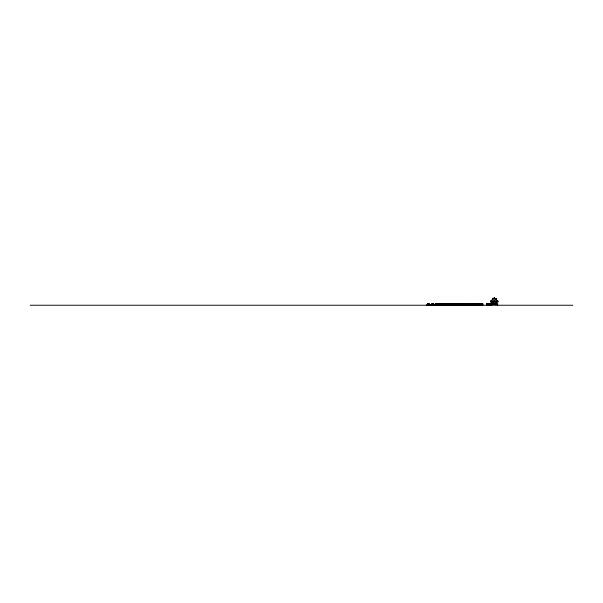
<?xml version="1.0" encoding="UTF-8"?>
<svg xmlns="http://www.w3.org/2000/svg" width="603" height="603" viewBox="0 0 603 603"><rect width="100%" height="100%" fill="white"/><g stroke="black" fill="none" stroke-linecap="round" stroke-linejoin="round"><path stroke-width="0.9" d="M478.91 305.239L478.97 303.791M479.249 305.239L479.31 303.791M479.769 305.239L479.769 303.814M479.83 303.814L479.83 305.239L479.83 303.791M479.996 305.178L480.011 303.791M480.395 305.239L480.463 303.791M481.39 305.178L481.405 303.791M481.985 305.239L481.985 303.791M466.33 305.239L466.564 303.791L482.739 303.791L482.709 305.239L482.671 303.814M435.909 305.178L435.818 303.814L435.554 305.239L436.798 303.814M435.999 305.178L435.66 303.814M439.12 303.814L440.394 305.178M444.833 305.239L444.509 303.814L444.23 305.178M445.79 305.178L445.444 303.814L445.165 305.178M446.574 303.791L446.989 305.178M448.828 305.239L448.436 303.791M449.265 305.178L448.979 303.791M450.2 305.178L449.853 303.814L449.552 305.239M450.358 305.178L450.682 303.814L450.969 305.178M451.398 305.178L451.112 303.791M452.288 305.239L451.964 303.814L453.245 305.239L452.913 303.814L452.619 305.178M453.222 305.239L453.177 303.791M453.795 305.239L454.157 303.814L454.458 305.178M455.408 305.178L456.569 303.814M456.298 305.178L455.883 303.791M456.72 305.178L456.373 303.814L457.654 305.178M458.431 305.178L458.092 303.814L456.818 305.239M458.152 303.791L458.152 305.239L458.491 303.814L458.853 305.178M459.629 305.178L459.29 303.814L458.989 305.239M459.531 303.791L459.765 305.239L461.084 303.814L462.456 305.178M460.715 305.178L460.421 303.791M462.848 305.178L462.554 303.791M463.699 303.814L464.046 305.178M467.513 305.178L467.242 303.814L465.908 305.178M468.599 303.791L469.013 305.178M470.084 305.239L469.76 303.814L469.481 305.178M471.094 303.791L471.388 305.178M470.37 305.178L470.694 303.814L470.973 305.239L471.033 303.814L471.327 305.239L471.569 303.814L471.93 305.178M473.114 305.178L472.782 303.814L472.503 305.178M472.805 305.178L473.129 303.814L473.423 305.178M473.747 305.178L473.468 303.791M473.679 305.239L474.026 303.814L474.32 305.178M474.229 303.791L474.516 305.178M475.405 305.178L475.058 303.814L474.787 305.178M476.604 305.178L476.257 303.814L475.993 305.239M477.538 305.178L477.192 303.814L476.92 305.178M478.737 305.178L478.39 303.814L478.089 305.239M492.146 303.995L492.38 304.605L492.417 303.776M492.236 303.92L492.191 304.605M492.463 304.002L492.651 304.605M492.892 302.156L493.397 302.058L493.39 302.759L492.839 302.812L492.839 301.93L493.488 301.93L493.488 302.812L492.839 301.93M492.937 302.156L492.937 302.759M494.083 304.598L494.076 303.897L494.581 303.987L493.985 304.651L493.985 303.769L494.309 304.651L494.633 303.769L494.038 303.844M495.968 302.759L496.179 302.08L496.148 302.759L495.598 302.812L495.598 301.93L495.922 302.812L496.246 301.93L495.651 302.005M495.741 303.995L496.239 303.972M435.502 305.239L435.72 303.814L436.014 305.239L436.338 303.814L436.542 305.239L437.778 303.814M438.66 303.814L439.911 305.239L440.13 303.814L440.333 305.239L441.562 303.814L442.941 305.186M440.062 305.178L440.296 303.791M440.959 305.239L440.763 303.814L440.597 305.178M440.627 305.239L440.823 303.791L435.592 303.791L435.577 305.178M445.21 305.239L445.496 303.814L445.504 305.239L446.672 303.814L446.996 305.239M446.341 305.239L446.627 303.814M446.687 303.814L446.363 305.178M447.343 303.814L448.594 305.239L448.903 303.814M448.662 305.239L448.964 303.814L448.911 305.239L450.17 303.814M448.157 303.814L449.408 305.239L449.687 303.814L450.049 305.239M449.439 305.239L449.748 303.814M450.75 305.239L451.097 303.814M452.009 303.814L451.685 305.178M452.657 305.239L452.966 303.791M454.775 305.178L455.031 303.814L455.416 305.239M454.828 305.239L455.092 303.814M454.398 303.814L455.649 305.239L455.943 303.814M457.3 305.239L457.217 303.814L456.916 305.239L457.36 303.791M458.137 303.814L457.813 305.178M458.551 303.814L458.227 305.178M459.026 305.239L459.335 303.814L459.343 305.239M459.825 305.239L459.539 303.814L459.2 305.178M459.999 305.186L460.413 303.814M462.493 305.239L462.493 303.814L462.222 305.178M462.546 303.814L462.26 305.239L462.252 303.791M463.398 305.239L463.745 303.814L444.441 303.791L463.752 303.791L463.692 305.239M466.873 305.239L467.219 303.814M468.652 303.814L468.388 305.178M468.433 305.239L468.719 303.814L468.727 305.239L469.051 303.814L469.353 305.239M471.086 303.814L470.739 305.239L470.702 303.814M471.342 305.239L471.629 303.814M472.541 305.239L472.827 303.814M473.4 303.814L473.114 305.239L473.136 303.791M473.868 305.239L474.154 303.814M474.817 305.239L475.111 303.791M478.119 305.178L478.435 303.814M429.027 305.186L427.64 303.814L426.389 305.239M429.773 305.186L428.462 303.814M429.916 305.178L428.612 303.814L427.233 305.186M433.052 305.186L431.74 303.814L430.414 305.239L429.117 303.814L427.746 305.178M433.919 305.178L432.547 303.814L431.296 305.239M434.507 305.239L433.127 303.814L431.748 305.186M436.911 305.186L435.6 303.814L434.228 305.178M439.941 305.239L440.22 303.814L440.409 305.239M439.497 303.814L440.808 305.186M447.177 305.178L445.873 303.814L444.494 305.186M451.541 305.178L450.237 303.814M454.511 305.178L453.215 303.814M457.948 305.186L456.637 303.814M459.471 305.239L459.471 303.814M463.586 305.178L462.29 303.814M464.416 305.239L463.127 303.814L461.77 305.239M468.591 305.186L467.28 303.814M493.111 302.103L493.118 302.759M498.033 301.357L494.287 297.761L490.548 301.357L498.055 301.319L497.573 300.912L491.008 300.912L490.548 301.357M431.801 305.239L433.21 303.814M437.333 305.239L438.585 303.814M439.052 303.814L437.801 305.239L437.816 303.791M438.17 305.239L439.421 303.814M442.112 305.186L443.499 303.814L444.75 305.239L444.705 303.791M447.275 303.814L446.024 305.239L444.743 303.814L443.356 305.186M448.082 303.814L446.77 305.186M450.599 305.239L451.82 303.814M451.843 305.178L453.139 303.814M454.33 303.814L453.079 305.239L451.888 303.814L450.629 305.239L450.69 303.814M456.32 303.814L455.009 305.186M457.511 305.239L458.762 303.814M458.838 303.814L460.089 305.239L461.31 303.814M460.963 305.239L462.215 303.814M463.797 305.239L465.049 303.814L466.375 305.239L466.677 303.814L466.895 305.178M496.035 299.412L496.359 298.862L496.359 299.721M496.307 299.276L496.088 298.847M490.872 303.513L490.872 305.239M491.483 303.791L486.606 303.882L491.498 303.814M428.688 303.814L427.09 305.178M435.524 303.814L440.831 303.814L441.019 305.239L442.353 303.814L443.604 305.239M466.564 303.882L482.739 303.814M496.013 303.852L496.239 304.605M30.15 305.239L572.85 305.239M495.862 302.103L495.696 302.759M494.656 302.043L494.648 302.744M461.385 303.814L462.637 305.239M459.441 305.239L458.19 303.814L458.438 305.239L458.559 303.791M446.74 303.814L448.029 305.239L447.614 303.814L447.313 305.239L447.313 303.791M437.846 303.814L439.105 305.239L439.082 303.791M436.874 303.814L438.125 305.239M434.951 305.239L433.7 303.814L432.321 305.186M494.302 303.957L494.264 304.598M464.295 305.186C465.373 301.01 467.838 307.997 466.632 303.814L466.684 305.239M441.916 305.178L443.288 303.814L444.539 305.239L444.569 303.814M476.317 303.814L476.604 305.239M474.327 305.239L474.041 303.814L474.033 305.239M473.076 303.814L473.363 305.239M472.194 305.239L471.848 303.814L471.569 305.178M470.935 305.239L470.581 303.791M469.827 303.814L470.114 305.239M467.461 305.239L467.106 303.791M463.76 303.814L464.046 305.239M461.913 305.239L461.566 303.814L461.287 305.178M460.654 305.239L460.368 303.814L460.36 305.239M457.443 305.239L457.157 303.814L456.87 305.178M454.172 303.814L454.443 305.239M452.378 305.239L452.084 303.791M451.338 305.239L450.705 303.814M449.921 303.814L450.207 305.239L450.2 303.791M444.577 303.814L444.863 305.239M473.898 305.178L474.214 303.814L474.162 305.239M455.68 305.178L456.004 303.814L456.011 305.239M451.753 305.178L452.069 303.814L452.016 305.239M448.225 305.178L448.549 303.814L448.557 305.239M447.336 305.178L447.66 303.814L447.675 305.239M497.656 300.995L497.656 305.239M496.292 298.847L496.292 299.261M496.058 304.002L496.058 304.605M496.013 303.776L496.013 304.658M494.287 297.761L494.287 301.357M493.246 298.741L492.922 298.191L492.922 299.05M493.05 298.937L492.726 298.379L492.726 299.239M492.236 302.005L492.191 302.759L491.641 302.812L491.641 301.93L491.965 302.812L492.282 301.93L491.686 302.005L491.731 302.759M490.917 300.995L490.955 305.239M489.644 303.814L489.689 305.239M488.927 303.814L488.973 305.239M488.279 303.814L488.264 305.239L488.151 303.791M487.299 303.814L487.337 305.239M487.239 303.791L487.156 305.239M487.051 303.791L487.111 305.239M486.809 303.814L486.84 305.239M486.742 303.791L486.719 305.239M482.709 303.791L482.724 305.239M482.392 303.791L482.325 305.239L482.325 303.814M481.337 303.814L481.337 305.239M481.111 303.791L481.096 305.178M479.943 303.814L479.943 305.239M478.443 303.791L478.383 305.239M478.209 303.814L478.209 305.239M478.179 303.814L478.164 305.239M477.862 303.814L477.84 305.239L477.734 303.791M477.455 303.814L477.184 305.239M477.388 303.814L477.44 305.239M476.875 303.814L476.852 305.239L476.747 303.791M476.581 303.814L476.581 305.239L476.453 303.791M476.31 303.791L476.249 305.239M475.865 303.814L475.903 305.239M475.481 303.814L475.458 305.239L475.352 303.791M475.307 303.814L475.285 305.239M475.051 303.814L475.051 305.239M474.78 303.814L474.749 305.239M474.448 303.814L474.448 305.239M474.312 303.791L474.41 305.239M473.408 305.239L473.408 303.814L473.174 305.239L472.85 303.814L472.835 305.239M471.9 305.239L471.636 303.791M469.82 303.814L469.82 305.239M469.059 303.814L469.059 305.239M467.242 303.791L467.242 305.239M465.644 303.791L465.644 305.239M465.086 303.791L465.086 305.239M463.096 303.791L463.096 305.239M461.619 303.791L461.559 305.239M461.348 303.791L461.348 305.239M461.114 303.791L461.114 305.239M458.8 303.791L458.8 305.239M457.21 303.814L457.21 305.239M456.599 303.791L456.599 305.239M456.426 303.791L456.358 305.239M455.099 303.791L455.122 305.239L454.994 303.791M454.361 303.791L454.361 305.239M454.165 303.791L454.104 305.239M452.906 303.814L452.951 305.239M451.858 303.791L451.858 305.239M449.913 303.791L449.846 305.239L449.755 303.814M448.119 303.791L448.119 305.239M446.71 303.791L446.71 305.239M445.843 303.791L445.843 305.239M443.461 303.791L443.461 305.239M443.258 303.791L443.258 305.239M442.323 303.791L442.323 305.239M441.6 303.791L441.6 305.239M440.755 303.814L440.755 305.239M440.198 303.791L440.228 305.239M440.137 303.814L440.137 305.239M439.459 303.791L439.459 305.239M438.622 303.791L438.622 305.239M436.836 303.791L436.836 305.239M436.346 303.814L436.346 305.239M435.69 303.791L435.72 305.239M433.663 303.791L433.663 305.239M433.173 303.791L433.173 305.239M433.09 303.791L433.09 305.239M432.585 303.791L432.585 305.239M431.703 303.791L431.703 305.239M429.087 303.791L429.087 305.239M428.65 303.791L428.65 305.239M428.582 303.791L428.582 305.239M428.424 303.791L428.424 305.239M427.678 303.791L427.678 305.239M481.043 303.814L481.043 305.239L481.043 303.814M481.918 303.814L481.918 305.239L481.918 303.814M456.358 303.814L456.072 305.239L456.418 303.814M492.741 303.776L492.101 303.776L492.101 304.658L492.741 304.658L492.741 303.776M496.337 303.776L495.689 303.776L495.689 304.658L496.337 304.658L496.337 303.776"/></g></svg>
